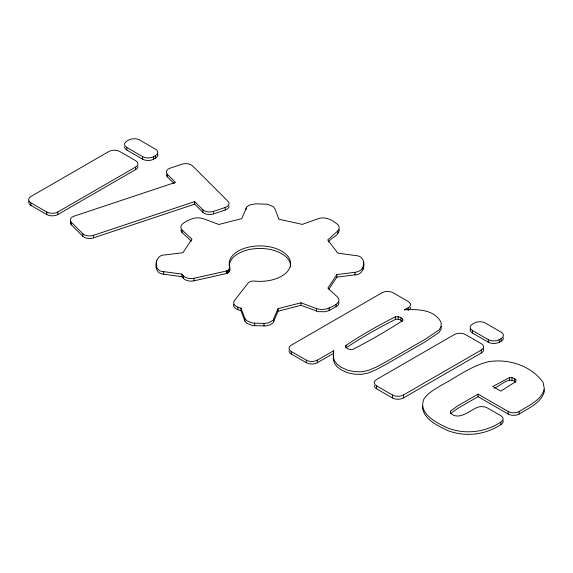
<?xml version="1.0" encoding="UTF-8"?>
<svg xmlns="http://www.w3.org/2000/svg" width="573" height="573" viewBox="0 0 573 573"><rect width="100%" height="100%" fill="white"/><g stroke="black" fill="none" stroke-linecap="round" stroke-linejoin="round"><path stroke-width="0.86" d="M500.831 422.1L500.437 422.33C484.808 432.529 464.474 434.742 447.141 427.759C436.583 422.738 417.989 413.756 423.805 399.245C427.666 392.949 434.527 389.59 440.537 385.715C456.244 377.335 470.856 366.097 488.382 361.721C508.294 358.419 531.235 365.56 543.097 382.435L544.35 388.888C541.184 400.613 528.528 405.433 519.181 411.507A7.793 4.498 0 0 1 508.158 411.507L478.054 394.124L457.734 405.856L450.464 411.113L450.421 413.018C458.257 420.74 468.607 411.629 476.22 407.89A7.793 4.498 0 0 1 487.243 407.89L500.831 415.733A7.793 4.498 0 0 1 500.831 422.1L500.831 424.643L500.437 424.872C484.808 435.079 464.474 437.292 447.141 430.302C437.106 425.273 422.953 419.056 422.38 406.128M339.223 229.752C339.13 235.675 331.18 237.566 328.35 241.935M339.037 302.179L338.428 304.743L337.44 305.882L329.181 310.487L325.314 311.726L318.445 311.662L300.94 305.337L278.041 311.211L273.006 322.886L270.141 324.834L266.116 325.908L252.492 325.586L246.813 323.351L244.879 321.059L240.982 310.673L240.982 308.124C237.774 307.565 231.592 305.008 234.242 300.811L248.467 282.589L250.73 281.286L253.903 281.021A30.706 17.727 0 0 0 290.554 264.798A30.706 17.727 0 0 0 257.893 245.946A30.706 17.727 0 0 0 229.794 267.104L229.515 271.416L226.672 273.457L193.989 280.827C189.627 281.723 184.363 280.72 181.899 276.652L181.899 274.102L163.692 271.631C152.683 271.717 154.56 254.333 164.866 254.964L182.945 252.7L191.941 239.199L182.085 230.009C177.415 224.623 187.149 220.949 190.637 219.337C194.569 217.511 199.218 217.389 203.329 218.7L218.879 224.48L241.777 218.607L246.805 206.939L249.678 204.984L255.823 203.809L267.326 204.232L273.006 206.466L274.933 208.765L278.85 219.201L302.236 224.394L318.158 218.707C324.733 216.35 331.538 219.523 336.645 223.642C339.302 225.039 340.233 228.956 337.741 230.969L327.727 239.951L337.898 253.166L356.127 255.644C367.501 255.809 365.889 275.298 354.952 274.861L336.874 277.117L328.823 289.2M229.859 267.548L228.849 269.668L225.984 271.122L193.989 278.277C189.627 279.18 184.363 278.177 181.899 274.102M229.83 270.542L229.794 269.654A30.706 17.727 0 0 1 229.415 268.279M181.899 276.652L163.692 274.173C156.171 274.001 155.082 266.517 156.665 260.593M363.153 269.231L363.533 261.274M333.708 350.719L333.264 359.314L334.431 363.296L337.082 366.82L341.243 369.886L347.718 372.758L354.723 374.241L361.749 374.312L368.346 372.966L376.253 369.635L387.112 363.791L425.13 341.837L439.076 332.462L441.146 329.052L441.067 322.384C434.434 309.262 416.943 309.069 404.201 309.878L409.516 306.949L410.705 304.779L410.49 303.647L408.506 301.649L393.071 292.739A7.793 4.498 0 0 0 382.048 292.739L291.306 345.125A7.793 4.498 0 0 0 291.306 351.493L306.326 360.159A7.793 4.498 0 0 0 317.349 360.159L333.708 350.719L333.264 356.764L334.431 360.754L337.082 364.27L341.243 367.336L347.718 370.215L354.723 371.691L361.749 371.762L368.346 370.416L376.253 367.085L387.112 361.241L425.13 339.288L439.076 329.919L441.146 326.51M233.641 304.492C232.982 308.532 238.046 309.828 240.982 310.673M402.755 319.247L402.583 320.687C386.424 331.058 369.771 340.777 352.653 349.473C350.089 350.01 347.403 349.072 345.741 347.052L345.977 345.426C361.771 334.825 378.388 325.349 395.399 316.848C398.092 316.31 400.914 317.191 402.755 319.247L402.755 320.944M363.153 266.681C362.351 270.306 358.218 271.781 354.952 272.311L336.874 274.574L327.878 288.076L337.733 297.265C342.396 302.651 332.669 306.326 329.181 307.937C325.242 309.764 320.594 309.886 316.489 308.575L300.94 302.795L278.041 308.668L273.006 320.336L268.207 322.957L263.995 323.466L252.492 323.036L246.813 320.808L244.879 318.509L240.982 308.124M410.705 307.329L410.368 308.453L408.191 310.38L408.191 307.83M30.935 202.849L46.764 211.996A7.793 4.498 0 0 0 57.794 211.996L135.658 167.037A7.793 4.498 0 0 0 135.658 160.669L119.829 151.53A7.793 4.498 0 0 0 108.798 151.53L30.935 196.489A7.793 4.498 0 0 0 30.935 202.849L30.935 205.399L46.764 214.538A7.793 4.498 0 0 0 57.794 214.538L135.658 169.579A7.793 4.498 0 0 0 137.943 166.399M126.812 147.497L142.641 156.637A7.793 4.498 0 0 0 153.671 156.637L155.541 155.555A7.793 4.498 0 0 0 155.541 149.195L139.712 140.048A7.793 4.498 0 0 0 128.681 140.048L126.812 141.13A7.793 4.498 0 0 0 126.812 147.497L126.812 150.04L142.641 159.187A7.793 4.498 0 0 0 153.671 159.187L155.541 158.105A7.793 4.498 0 0 0 157.561 153.757M289.028 350.855A7.793 4.498 0 0 0 291.306 354.035L306.326 362.709A7.793 4.498 0 0 0 317.349 362.709L333.708 353.262M376.561 385.851L392.398 394.99A7.793 4.498 0 0 0 403.421 394.99L481.291 350.039A7.793 4.498 0 0 0 481.291 343.671L465.455 334.532A7.793 4.498 0 0 0 454.432 334.532L376.561 379.484A7.793 4.498 0 0 0 376.561 385.851L376.561 388.809L392.398 397.949A7.793 4.498 0 0 0 403.421 397.949L481.291 352.997A7.793 4.498 0 0 0 483.304 348.649M472.439 330.499L488.275 339.639A7.793 4.498 0 0 0 499.298 339.639L501.174 338.557A7.793 4.498 0 0 0 501.174 332.19L485.338 323.05A7.793 4.498 0 0 0 474.315 323.05L472.439 324.132A7.793 4.498 0 0 0 472.439 330.499L472.439 333.042L488.275 342.181A7.793 4.498 0 0 0 499.298 342.181L501.174 341.1A7.793 4.498 0 0 0 503.452 337.92M544.035 389.819L544.35 391.431C541.184 403.163 528.528 407.976 519.181 414.05A7.793 4.498 0 0 1 508.158 414.05L478.054 396.674L457.734 408.406L450.464 413.663L450.464 411.113M494.234 388.179C500.795 385.679 508.795 376.203 515.636 382.184M509.411 377.657L492.766 386.481L500.802 391.123L515.714 381.647L516.101 380.1L514.69 378.696L511.94 377.614L509.411 377.657L509.411 380.2M402.153 321.274C400.434 319.469 397.784 318.975 395.399 319.397C378.388 327.892 361.771 337.375 345.977 347.969L345.977 345.426M167.359 174.278L175.445 182.372L74.196 216.121A7.793 4.498 0 0 0 71.346 222.267L82.777 233.705A7.793 4.498 0 0 0 93.428 235.353L194.677 201.603L202.821 209.747A7.793 4.498 0 0 0 213.471 211.394L225.189 207.483A7.793 4.498 0 0 0 228.04 201.338L192.578 165.876A7.793 4.498 0 0 0 181.928 164.229L170.21 168.133A7.793 4.498 0 0 0 167.359 174.278L167.359 176.828L174.199 183.675M70.565 221.4A7.793 4.498 0 0 0 71.346 224.817L82.777 236.255A7.793 4.498 0 0 0 93.428 237.902L194.677 204.153L202.821 212.289A7.793 4.498 0 0 0 213.471 213.937L225.189 210.033A7.793 4.498 0 0 0 229.085 206.13M180.782 230.188L182.085 232.552L191.325 241.169M363.354 262.599L363.533 263.824M519.181 411.507L519.181 414.05M514.69 378.696L514.69 381.246M511.94 377.614L511.94 380.157M508.158 411.507L508.158 414.05M501.174 338.557L501.174 341.1M499.298 339.639L499.298 342.181M488.275 339.639L488.275 342.181M481.291 350.039L481.291 352.997M478.054 394.124L478.054 396.674M403.421 394.99L403.421 397.949M400.95 317.693L400.95 320.243M398.199 316.697L398.199 319.247M395.399 316.848L395.399 319.397M392.398 394.99L392.398 397.949M354.952 272.311L354.952 274.861M337.741 230.969L337.741 233.519M336.874 274.574L336.874 277.117M336.072 304.27L336.072 306.82M329.181 307.937L329.181 310.487M317.349 360.159L317.349 362.709M316.489 308.575L316.489 311.118M306.326 360.159L306.326 362.709M300.94 302.795L300.94 305.337M291.306 351.493L291.306 354.035M278.041 308.668L278.041 311.211M273.751 319.19L273.751 321.732M263.995 323.466L263.995 326.008M254.634 323.244L254.634 325.786M246.068 208.085L246.068 209.782M244.879 318.509L244.879 321.059M237.852 307.121L237.852 309.664M229.716 268.436L229.716 270.986M229.515 268.866L229.515 271.416M229.221 269.281L229.221 271.824M228.849 269.668L228.849 272.218M228.405 270.033L228.405 272.583M227.889 270.363L227.889 272.913M227.309 270.657L227.309 273.206M226.672 270.914L226.672 273.457M225.189 207.483L225.189 210.033M213.471 211.394L213.471 213.937M202.821 209.747L202.821 212.289M194.677 201.603L194.677 204.153M193.989 278.277L193.989 280.827M183.331 275.835L183.331 278.378M182.085 230.009L182.085 232.552M163.692 271.631L163.692 274.173M156.286 266.001L156.286 268.544M155.541 155.555L155.541 158.105M153.671 156.637L153.671 159.187M142.641 156.637L142.641 159.187M135.658 167.037L135.658 169.579M93.428 235.353L93.428 237.902M82.777 233.705L82.777 236.255M71.346 222.267L71.346 224.817M57.794 211.996L57.794 214.538M46.764 211.996L46.764 214.538M229.221 265.5A30.706 17.727 0 0 1 261.109 248.467A30.706 17.727 0 0 1 290.597 266.882M167.359 176.828A7.793 4.498 0 0 1 166.313 174.579M376.561 388.809A7.793 4.498 0 0 1 374.284 385.629M30.935 205.399A7.793 4.498 0 0 1 28.915 201.051M502.85 420.296A7.793 4.498 0 0 1 500.831 424.643M126.812 150.04A7.793 4.498 0 0 1 124.527 146.86M472.439 333.042A7.793 4.498 0 0 1 470.426 328.694"/></g></svg>
